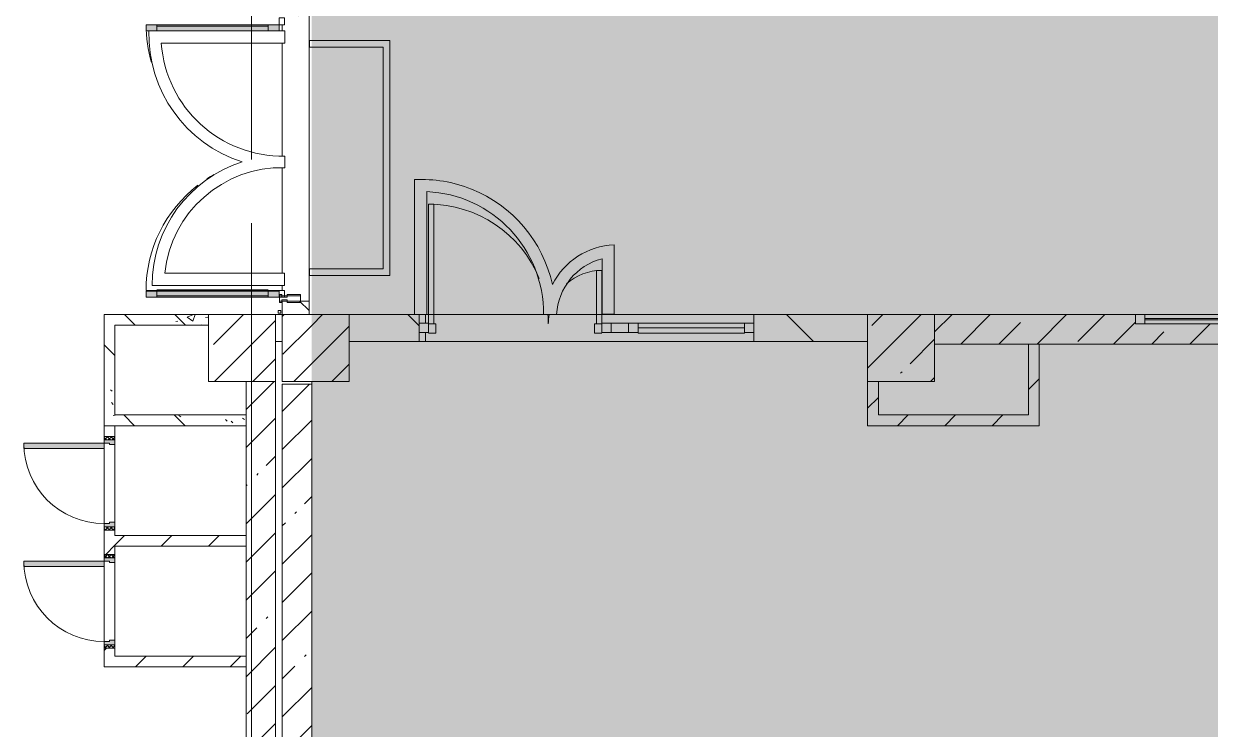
# Model space of a CAD drawing. Header units: millimetres. Extents: x 35143 to 244272, y -8553 to 29000.
# Drawn here: x 153872 to 162730, y 4803 to 10072 of the extents above; entities that cross this region are included whole.
import ezdxf

# ---------------------------------------------------------------- set-up
doc = ezdxf.new("R2010")
doc.units = ezdxf.units.MM
doc.linetypes.add('Осевая', pattern=[3175, 635, -476.25, 1587.5, -476.25])
doc.layers.add('A-DETL-GENF-6', color=7, linetype='Continuous', lineweight=9, true_color=0xc0c0c0, transparency=0.4)
for name, color, linetype, lineweight, true_color in [('A-DETL-GENF-7', 7, 'Continuous', 5, 0xe2e2e2), ('A-DETL-GENF-8', 7, 'Continuous', 5, 0xaaaaaa), ('A-DETL-GENF-9', 7, 'Continuous', 5, 0xb7b7b7), ('A-DOOR-3', 7, 'Continuous', 5, 0xaaaaaa), ('A-DOOR-4', 7, 'Continuous', 5, 0xe2e2e2), ('A-DOOR-5', 7, 'Continuous', 5, 0xb7b7b7), ('A-DOOR-FRAM-3', 7, 'Continuous', 5, 0xe2e2e2), ('A-DOOR-FRAM-4', 7, 'Continuous', 5, 0xaaaaaa), ('A-FLOR-2', 7, 'Continuous', 5, 0xaaaaaa), ('A-FLOR-3', 7, 'Continuous', 5, 0xb7b7b7), ('A-GLAZ-2', 7, 'Continuous', 5, 0x737373), ('A-GLAZ-CURT-2', 7, 'Continuous', 5, 0x737373), ('A-GLAZ-CWMG-3', 7, 'Continuous', 5, 0x737373), ('A-WALL-5', 7, 'Continuous', 9, 0x737373), ('I-WALL-6', 7, 'Continuous', 5, 0x737373), ('I-WALL-7', 7, 'Continuous', 5, 0x787878), ('S-COLS-2', 7, 'Continuous', 5, 0x737373)]:
    doc.layers.add(name, color=color, linetype=linetype, lineweight=lineweight, true_color=true_color)
for name, color, linetype, lineweight in [('A-GLAZ-CWMG-1', 7, 'Continuous', 5), ('A-WALL', 7, 'Continuous', 9), ('A-WALL-4', 7, 'Continuous', 5), ('I-WALL-5', 7, 'Continuous', 5), ('S-COLS-1', 7, 'Continuous', 5), ('Оси', 7, 'Continuous', 9), ('Оси-2', 7, 'Осевая', 9)]:
    doc.layers.add(name, color=color, linetype=linetype, lineweight=lineweight)
pattern_1 = [(45, (-38790, -7650), (-285.123, 285.123), []), (45, (-38504.88, -7650), (-285.123, 285.123), [504.031, -100.806, 16.764, -84.042])]
pattern_2 = [(45, (117261.88, 0), (-176.7767, 176.7767), [])]
pattern_3 = [(45, (117261.88, 0), (-285.123, 285.123), []), (45, (117547, 0), (-285.123, 285.123), [504.031, -100.806, 16.764, -84.042])]
pattern_4 = [(135, (117261.9, 0), (-353.5534, -353.5534), [])]
pattern_5 = [(135, (117261.9, 0), (-377.171, -377.171), [533.4, -88.9, 17.78, -88.9]), (135, (117261.9, 376.94), (-377.171, -377.171), []), (50, (117261.9, 0), (637.6445, -55.7866), [66.675, -733.425]), (355, (117261.9, 0), (-123.349, 668.699), [53.34, -586.74]), (100.451, (117315, -4.65), (514.299, 612.908), [56.665, -623.315]), (46.184, (117261.9, 177.8), (948.776, -147.15), [100.012, -1100.137]), (96.636, (117340.9, 165.5), (830.91, 865.997), [84.998, -934.973]), (351.184, (117261.9, 177.8), (830.918, 865.988), [80.01, -880.11]), (21, (117350.8, 133.35), (530.6506, -357.928), [66.675, -733.425]), (326, (117350.8, 133.35), (216.308, 644.658), [53.34, -586.74]), (71.451, (117395, 103.5), (746.96, 286.724), [56.665, -623.315]), (37.5, (117261.88, 0), (10.8105, 295.9426), [16.764, -562.864, 16.764, -578.866, -588.962]), (37.5, (117261.88, 0), (10.8105, 295.9426), [-1175.258, 16.764, -572.198]), (7.5, (117261.88, 0), (233.8692, 350.6318), [16.764, -322.834, 16.764, -549.529, -224.472]), (7.5, (117261.88, 0), (233.8692, 350.6318), [-905.891, 16.764, -207.708]), (327.5, (117063.63, 0), (474.5678, -20.0513), [16.764, -205.486, 16.764, -676.656, -920.115]), (327.5, (117063.63, 0), (474.5678, -20.0513), [-915.67, 16.764, -903.351]), (317.5, (116974.73, 0), (518.452, 88.9934), [16.764, -272.161, 16.764, -443.738, -653.415]), (317.5, (116974.73, 0), (518.452, 88.9934), [-749.427, 16.764, -636.651])]

# ---------------------------------------------------------------- blocks, each defined once
blk = doc.blocks.new('BSC_Колонна _Прямоугольная - 500х500-23286270-2_1_2_птичка')
at = {"layer": 'S-COLS-1'}
h = blk.add_hatch(dxfattribs=at)
h.set_pattern_fill('FP_69', color=256, style=0, pattern_type=2)
h.set_pattern_definition(pattern_1)
h.paths.add_polyline_path([(-30, -250), (-30, 250), (-250, 250), (-250, -250)])
h = blk.add_hatch(dxfattribs=at)
h.set_pattern_fill('FP_69', color=256, style=0, pattern_type=2)
h.set_pattern_definition(pattern_1)
h.paths.add_polyline_path([(-30, -250), (250, -250), (250, 250), (-30, 250), (-30, 100.3)])
for p, q in [((-30, 250), (-250, 250)), ((-250, 250), (-250, -250)), ((-250, -250), (-30, -250))]:
    blk.add_line(p, q, dxfattribs=at)
at = {"layer": 'S-COLS-2'}
for p, q in [((250, 250), (-30, 250)), ((250, -250), (250, 250)), ((-30, -250), (250, -250))]:
    blk.add_line(p, q, dxfattribs=at)
blk = doc.blocks.new('BSC_Колонна _Прямоугольная - 500х500-V69-2_1_2_птичка')
at = {"layer": 'S-COLS-1'}
h = blk.add_hatch(dxfattribs=at)
h.set_pattern_fill('FP_70', color=256, style=0, pattern_type=2)
h.set_pattern_definition([(45, (-43160, -7650), (-285.123, 285.123), []), (45, (-42874.88, -7650), (-285.123, 285.123), [504.031, -100.806, 16.764, -84.042])])
h.paths.add_polyline_path([(-250, -250), (250, -250), (250, 250), (-250, 250)])
at = {"layer": 'S-COLS-2'}
for p, q in [((250, 250), (-250, 250)), ((-250, 250), (-250, -250)), ((250, -250), (250, 250)), ((-250, -250), (250, -250))]:
    blk.add_line(p, q, dxfattribs=at)
blk = doc.blocks.new('BSC_Колонна _Прямоугольная - 500х500-V150-2_1_2_птичка')
at = {"layer": 'S-COLS-1'}
h = blk.add_hatch(dxfattribs=at)
h.set_pattern_fill('FP_141', color=256, style=0, pattern_type=2)
h.set_pattern_definition([(45, (-38240, -7650), (-285.123, 285.123), []), (45, (-37954.88, -7650), (-285.123, 285.123), [504.031, -100.806, 16.764, -84.042])])
h.paths.add_polyline_path([(-250, -250), (250, -250), (250, 250), (-250, 250), (-250, 100.3)])
for p, q in [((250, 250), (-250, 250)), ((-250, 250), (-250, -250)), ((250, -250), (250, 250)), ((-250, -250), (250, -250))]:
    blk.add_line(p, q, dxfattribs=at)
blk = doc.blocks.new('110_Дверь_СКБ_1Ст - д-18 700x2100h_Технический шкаф ЭОМ и СС-21511926-2_1_2_птичка')
at = {"layer": 'A-DOOR-3'}
h = blk.add_hatch(dxfattribs=at)
h.set_pattern_fill('FP_145', color=256, style=0, pattern_type=2)
h.set_pattern_definition([(135, (1951.41, 104.685), (-14.14214, -14.14214), []), (225, (1951.41, 104.685), (14.14214, -14.14214), [])])
h.paths.add_polyline_path([(337.5, -40), (362.5, -40), (362.5, 40), (337.5, 40)])
at = {"layer": 'A-DOOR-4'}
h = blk.add_hatch(color=256, dxfattribs=at)
h.paths.add_polyline_path([(-312.5, -40), (-277.5, -40), (-277.5, 0), (-287.5, 0), (-287.5, 40), (-312.5, 40)])
h.paths.add_polyline_path([(302.5, 0), (302.5, -40), (337.5, -40), (337.5, 40), (312.5, 40), (312.5, 0)])
at = {"layer": 'A-DOOR-FRAM-3'}
blk.add_hatch(color=256, dxfattribs=at).paths.add_polyline_path([(272.5, 640), (272.5, 40), (312.5, 40), (312.5, 640)])
at = {"layer": 'A-DOOR-FRAM-4'}
h = blk.add_hatch(dxfattribs=at)
h.set_pattern_fill('FP_146', color=256, style=0, pattern_type=2)
h.set_pattern_definition([(45, (-171.384, 104.685), (-14.1421, 14.1421), []), (135, (-171.384, 104.685), (-14.1421, -14.1421), [])])
h.paths.add_polyline_path([(-337.5, -40), (-312.5, -40), (-312.5, 40), (-337.5, 40)])
at = {"layer": 'A-DOOR-3'}
for p, q in [((312.5, 640), (272.5, 640)), ((272.5, 640), (272.5, 40)), ((312.5, 40), (312.5, 640)), ((272.5, 40), (312.5, 40))]:
    blk.add_line(p, q, dxfattribs=at)
blk.add_arc((312.5, 40), 600, 90, 180, dxfattribs=at)
at = {"layer": 'A-DOOR-FRAM-4'}
for p, q in [((-312.5, 40), (-337.5, 40)), ((-337.5, 40), (-337.5, -40)), ((-287.5, 40), (-312.5, 40)), ((-312.5, 40), (-312.5, -40)), ((-312.5, -40), (-312.5, 40)), ((-287.5, 0), (-287.5, 40)), ((-287.5, 40), (272.5, 40)), ((312.5, 40), (312.5, 0)), ((337.5, 40), (312.5, 40)), ((337.5, -40), (337.5, 40)), ((362.5, 40), (337.5, 40)), ((337.5, 40), (337.5, -40)), ((362.5, -40), (362.5, 40)), ((-337.5, -40), (-312.5, -40)), ((-312.5, -40), (-277.5, -40)), ((-277.5, 0), (-287.5, 0)), ((-277.5, -40), (-277.5, 0)), ((302.5, -40), (-277.5, -40)), ((312.5, 0), (302.5, 0)), ((302.5, 0), (302.5, -40)), ((302.5, -40), (337.5, -40)), ((337.5, -40), (362.5, -40))]:
    blk.add_line(p, q, dxfattribs=at)
blk = doc.blocks.new('120_Окно_СКБ_1Ст - 120_Окно_СКБ_1Ст 400х1200 EI30-24228621-2_1_2_птичка')
at = {"layer": 'A-GLAZ-2'}
for p, q in [((-600, 40), (-600, 110)), ((-600, 110), (-530, 110)), ((600, 110), (-600, 110)), ((-530, 110), (-530, 40)), ((530, 40), (530, 110)), ((530, 110), (600, 110)), ((600, 110), (600, 40)), ((-530, 40), (-600, 40)), ((-600, 40), (600, 40)), ((530, 80), (-530, 80)), ((530, 70), (-530, 70)), ((600, 40), (530, 40))]:
    blk.add_line(p, q, dxfattribs=at)
blk = doc.blocks.new('Прямоугольный импост - Импост структурный с накладкой - 160мм Темный-31239214-2_1_2_птичка')
at = {"layer": 'A-GLAZ-CWMG-1'}
for p, q in [((-50, 0), (-50, 17)), ((-50, 17), (0, 17)), ((-40, 0), (-50, 0)), ((-40, -40), (-40, 0)), ((0, 0), (-10, 0)), ((-10, 0), (-10, -40)), ((0, 17), (0, 0)), ((-50, -140), (-50, -40)), ((-50, -40), (-40, -40)), ((-10, -40), (0, -40)), ((0, -40), (0, -140)), ((0, -140), (-50, -140))]:
    blk.add_line(p, q, dxfattribs=at)
blk = doc.blocks.new('Дверь_Витражная_остекление_ - ДВН_ДАО_Главный вход_1800 в свету 5-32258809-2_1_2_птичка')
at = {"layer": 'A-DETL-GENF-7'}
for points in [[(-947.5, -723.4), (-947.5, -20), (-992.5, -20), (-992.5, -1012.5), (-947.5, -1012.5)], [(1042.5, -1012.5), (1042.5, -20), (997.5, -20), (997.5, -1012.5)]]:
    blk.add_hatch(color=256, dxfattribs=at).paths.add_polyline_path(points)
at = {"layer": 'A-DETL-GENF-8'}
for p, q in [((-947.5, -20), (-992.5, -20)), ((-992.5, -1012.5), (-992.5, -20)), ((-947.5, -20), (-992.5, -20)), ((-992.5, -20), (-992.5, -1012.5)), ((-947.5, -1012.5), (-947.5, -20)), ((-947.5, -1012.5), (-947.5, -20)), ((997.5, -1012.5), (997.5, -20)), ((997.5, -20), (997.5, -1012.5)), ((1042.5, -1012.5), (1042.5, -20)), ((1042.5, -1012.5), (1042.5, -20)), ((-992.5, -100), (-947.5, -100)), ((-982.5, -932.5), (-982.5, -100)), ((988.5, -932.5), (988.5, -100)), ((1042.5, -100), (997.5, -100)), ((1032.5, -932.5), (1032.5, -100)), ((-992.5, -932.5), (-947.5, -932.5)), ((1042.5, -932.5), (997.5, -932.5)), ((-992.5, -1012.5), (-947.5, -1012.5)), ((-992.5, -1012.5), (-947.5, -1012.5)), ((1042.5, -1012.5), (997.5, -1012.5)), ((997.5, -1012.5), (1042.5, -1012.5))]:
    blk.add_line(p, q, dxfattribs=at)
at = {"layer": 'A-DOOR-3'}
for p, q in [((-1042.5, 20), (-992.5, 20)), ((-1042.5, -20), (-1042.5, 20)), ((-992.5, 20), (-992.5, -20)), ((992.5, 20), (1042.5, 20)), ((992.5, -20), (992.5, 20)), ((1042.5, 20), (1042.5, -20)), ((-992.5, -20), (-1042.5, -20)), ((-992.5, -1012.5), (-992.5, -20)), ((992.5, -1012.5), (992.5, -20)), ((1042.5, -20), (992.5, -20))]:
    blk.add_line(p, q, dxfattribs=at)
for centre, start, end in [((992.5, -20), 209.21115, 212.8228), ((992.5, -20), 217.57984, 270), ((-992.5, -20), 270, 286.54233)]:
    blk.add_arc(centre, 992.5, start, end, dxfattribs=at)
blk = doc.blocks.new('Прямоугольный импост - Импост структурный с накладкой - 160мм Темный-31915521-2_1_2_птичка')
at = {"layer": 'A-GLAZ-CWMG-1'}
for p, q in [((-25, 0), (-25, 17)), ((-25, 17), (25, 17)), ((-15, 0), (-25, 0)), ((-15, -40), (-15, 0)), ((25, 0), (15, 0)), ((15, 0), (15, -40)), ((25, 17), (25, 0)), ((-25, -140), (-25, -40)), ((-25, -40), (-15, -40)), ((15, -40), (25, -40)), ((25, -40), (25, -140)), ((25, -140), (-25, -140))]:
    blk.add_line(p, q, dxfattribs=at)
blk = doc.blocks.new('Прямоугольный импост - 50 x 70 мм-V222-2_1_2_птичка')
at = {"layer": 'A-GLAZ-CWMG-3'}
for p, q in [((-70, 35), (0, 35)), ((-70, -35), (-70, 35)), ((0, 35), (0, -35)), ((0, -35), (-70, -35))]:
    blk.add_line(p, q, dxfattribs=at)
blk = doc.blocks.new('Дверь_Витражная_остекление_ - ДВН_ДАО_Главный вход_1200 в свету-V223-2_1_2_птичка')
at = {"layer": 'A-DOOR-4'}
for points in [[(-647.5, 30), (-607.5, 30), (-610.8, 925), (-647.5, 925), (-647.5, 35)], [(647.5, 30), (647.5, 430), (607.5, 430), (607.5, 30)]]:
    blk.add_hatch(color=256, dxfattribs=at).paths.add_polyline_path(points)
at = {"layer": 'A-DETL-GENF-9'}
for p, q in [((-607.5, 925), (-647.5, 925)), ((-647.5, 925), (-647.5, 35)), ((-607.5, 30), (-607.5, 925)), ((647.5, 430), (607.5, 430)), ((607.5, 430), (607.5, 30)), ((647.5, 35), (647.5, 430)), ((-647.5, 30), (-607.5, 30)), ((-592.5, 30), (-647.5, 30)), ((-592.5, -40), (-592.5, 30)), ((592.5, -40), (592.5, 30)), ((592.5, 30), (647.5, 30)), ((607.5, 30), (647.5, 30)), ((-647.5, -40), (-592.5, -40)), ((647.5, -40), (592.5, -40))]:
    blk.add_line(p, q, dxfattribs=at)
at = {"layer": 'A-DOOR-5'}
for p, q in [((-647.5, 925), (-647.5, 35)), ((647.5, 430), (647.5, 35))]:
    blk.add_line(p, q, dxfattribs=at)
for centre, radius, start, end in [((-647.5, 30), 895, 22.29231, 90), ((647.5, 30), 400, 90, 131.44756), ((-647.5, 30), 895, 360, 4.55581), ((647.5, 30), 400, 169.71082, 180)]:
    blk.add_arc(centre, radius, start, end, dxfattribs=at)
blk = doc.blocks.new('Системная панель - Стемалит - 40мм-V224-2_1_2_птичка')
at = {"layer": 'A-GLAZ-CURT-2'}
for p, q in [((65, 35), (-65, 35)), ((-65, 35), (-65, -35)), ((65, -35), (65, 35)), ((-65, -35), (65, -35))]:
    blk.add_line(p, q, dxfattribs=at)
blk = doc.blocks.new('Прямоугольный импост - 50 x 70 мм-V225-2_1_2_птичка')
at = {"layer": 'A-GLAZ-CWMG-3'}
for p, q in [((-35, 35), (35, 35)), ((-35, -35), (-35, 35)), ((35, 35), (35, -35)), ((35, -35), (-35, -35))]:
    blk.add_line(p, q, dxfattribs=at)
blk = doc.blocks.new('Прямоугольный импост - 50 x 70 мм-V226-2_1_2_птичка')
at = {"layer": 'A-GLAZ-CWMG-3'}
for p, q in [((0, 35), (-70, 35)), ((-70, 35), (-70, -35)), ((0, -35), (0, 35)), ((-70, -35), (0, -35))]:
    blk.add_line(p, q, dxfattribs=at)
blk = doc.blocks.new('Системная панель - Стекло - 40мм-V227-2_1_2_птичка')
at = {"layer": 'A-GLAZ-CURT-2'}
for p, q in [((397.5, 0), (-397.5, 0)), ((-397.5, 0), (-397.5, -40)), ((397.5, -40), (397.5, 0)), ((-397.5, -40), (397.5, -40))]:
    blk.add_line(p, q, dxfattribs=at)
blk = doc.blocks.new('Прямоугольный импост - 50 x 70 мм-V228-2_1_2_птичка')
at = {"layer": 'A-GLAZ-CWMG-3'}
for p, q in [((-35, 35), (35, 35)), ((-35, -35), (-35, 35)), ((35, 35), (35, -35)), ((35, -35), (-35, -35))]:
    blk.add_line(p, q, dxfattribs=at)
blk = doc.blocks.new('Прямоугольный импост - 50 x 70 мм-V229-2_1_2_птичка')
at = {"layer": 'A-GLAZ-CWMG-3'}
blk.add_line((41991, 7835), (41196, 7835), dxfattribs=at)

msp = doc.modelspace()

# ---------------------------------------------------------------- hatches: boundary and pattern name
at = {"layer": 'A-DETL-GENF-6'}
msp.add_hatch(color=256, dxfattribs=at).paths.add_polyline_path([(193102.8, -280), (193121.9, -280), (193121.9, 3300), (202121.9, 3300), (202121.9, 27350), (159171.9, 27350), (159171.9, 23778), (156021.9, 23778), (156021.9, -280), (192175.3, -280)])
at = {"layer": 'I-WALL-5'}
h = msp.add_hatch(dxfattribs=at)
h.set_pattern_fill('FP_98', color=256, style=0, pattern_type=2)
h.set_pattern_definition(pattern_4)
h.paths.add_polyline_path([(155801.9, 7900), (156001.9, 7900), (156001.9, 8000), (155801.9, 8000)])
h.paths.add_polyline_path([(155801.9, 10130), (156001.9, 10130), (156001.9, 10230), (155801.9, 10230)])
h = msp.add_hatch(dxfattribs=at)
h.set_pattern_fill('FP_98', color=256, style=0, pattern_type=2)
h.set_pattern_definition(pattern_4)
h.paths.add_polyline_path([(155751.9, 7700), (155801.9, 7700), (155801.9, 7900), (155751.9, 7900), (155751.9, 7750.3)])
h = msp.add_hatch(dxfattribs=at)
h.set_pattern_fill('FP_98', color=256, style=0, pattern_type=2)
h.set_pattern_definition(pattern_4)
h.paths.add_polyline_path([(160171.9, 7700), (160171.9, 7900), (159322.9, 7900), (159322.9, 7700)])
h.paths.add_polyline_path([(156822.9, 7700), (156822.9, 7900), (156301.9, 7900), (156301.9, 7700)])
h = msp.add_hatch(dxfattribs=at)
h.set_pattern_fill('FP_95', color=256, style=0, pattern_type=2)
h.set_pattern_definition(pattern_3)
h.paths.add_polyline_path([(162494.7, 7680), (164671.9, 7680), (164671.9, 7900), (163371.9, 7900), (163371.9, 7830), (162171.9, 7830), (162171.9, 7900), (160671.9, 7900), (160671.9, 7680), (161451.9, 7680)])
h = msp.add_hatch(dxfattribs=at)
h.set_pattern_fill('FP_99', color=256, style=0, pattern_type=2)
h.set_pattern_definition(pattern_2)
h.paths.add_polyline_path([(161451.9, 7070), (161451.9, 7680), (161371.9, 7680), (161371.9, 7070)])
h = msp.add_hatch(dxfattribs=at)
h.set_pattern_fill('FP_95', color=256, style=0, pattern_type=2)
h.set_pattern_definition(pattern_3)
h.paths.add_polyline_path([(155531.9, 400), (155751.9, 400), (155751.9, 7400), (155531.9, 7400), (155531.9, 808.9)])
h = msp.add_hatch(dxfattribs=at)
h.set_pattern_fill('FP_95', color=256, style=0, pattern_type=2)
h.set_pattern_definition(pattern_3)
h.paths.add_polyline_path([(155801.9, 410), (156021.9, 410), (156021.9, 7380), (155801.9, 7380), (155801.9, 808.9)])
h = msp.add_hatch(dxfattribs=at)
h.set_pattern_fill('FP_99', color=256, style=0, pattern_type=2)
h.set_pattern_definition(pattern_2)
h.paths.add_polyline_path([(160251.9, 7150), (160251.9, 7400), (160171.9, 7400), (160171.9, 7150)])
h = msp.add_hatch(dxfattribs=at)
h.set_pattern_fill('FP_99', color=256, style=0, pattern_type=2)
h.set_pattern_definition(pattern_2)
h.paths.add_polyline_path([(161371.9, 7070), (161371.9, 7150), (160171.9, 7150), (160171.9, 7070), (160639.6, 7070)])
h = msp.add_hatch(dxfattribs=at)
h.set_pattern_fill('FP_99', color=256, style=0, pattern_type=2)
h.set_pattern_definition(pattern_2)
h.paths.add_polyline_path([(154471.9, 5270), (154551.9, 5270), (154551.9, 5409), (154471.9, 5409)])
h.paths.add_polyline_path([(154471.9, 6109), (154551.9, 6109), (154551.9, 6289), (154471.9, 6289)])
h.paths.add_polyline_path([(154551.9, 6989), (154551.9, 7070), (154471.9, 7070), (154471.9, 6989)])
h = msp.add_hatch(dxfattribs=at)
h.set_pattern_fill('FP_99', color=256, style=0, pattern_type=2)
h.set_pattern_definition(pattern_2)
h.paths.add_polyline_path([(155531.9, 6170), (155531.9, 6250), (154551.9, 6250), (154551.9, 6170), (155074.5, 6170)])
h = msp.add_hatch(dxfattribs=at)
h.set_pattern_fill('FP_99', color=256, style=0, pattern_type=2)
h.set_pattern_definition(pattern_2)
h.paths.add_polyline_path([(155531.9, 5270), (155531.9, 5350), (154551.9, 5350), (154551.9, 5270), (155074.5, 5270)])
at = {"layer": 'I-WALL-7'}
h = msp.add_hatch(dxfattribs=at)
h.set_pattern_fill('FP_104', color=256, style=0, pattern_type=2)
h.set_pattern_definition(pattern_5)
h.paths.add_polyline_path([(154471.9, 7150), (154551.9, 7150), (154551.9, 7900), (154471.9, 7900), (154471.9, 7750.3)])
h = msp.add_hatch(dxfattribs=at)
h.set_pattern_fill('FP_104', color=256, style=0, pattern_type=2)
h.set_pattern_definition(pattern_5)
h.paths.add_polyline_path([(155074.5, 7820), (155251.9, 7820), (155251.9, 7900), (154551.9, 7900), (154551.9, 7820)])
h = msp.add_hatch(dxfattribs=at)
h.set_pattern_fill('FP_104', color=256, style=0, pattern_type=2)
h.set_pattern_definition(pattern_5)
h.paths.add_polyline_path([(154471.9, 7070), (155531.9, 7070), (155531.9, 7150), (154471.9, 7150)])

# ---------------------------------------------------------------- linework, layer by layer
at = {"layer": 'A-FLOR-2'}
for p, q in [((155820.3, 10018), (154806.6, 10018)), ((155801.9, 10064.1), (155801.9, 10018)), ((155820.3, 9928), (155820.3, 10018)), ((154898.6, 9928), (155820.3, 9928)), ((155801.9, 9928), (155801.9, 9083.9)), ((156004.7, 9947.2), (156004.7, 9897.2)), ((155820.3, 8996.7), (155820.3, 9083.1)), ((155801.9, 8996.1), (155801.9, 8208)), ((156004.7, 8241.3), (156004.7, 8191.3)), ((155818.9, 8208), (154924.5, 8208)), ((155818.9, 8118), (155818.9, 8208)), ((154829.9, 8118), (155818.9, 8118)), ((155801.9, 8118), (155801.9, 8080))]:
    msp.add_line(p, q, dxfattribs=at)
for centre, radius, start, end in [((155806.3, 9993), 1000, 178.56746, 252.28756), ((155806.3, 9993), 910, 184.09604, 270.88287), ((155798.9, 8118), 969, 107.84035, 180), ((155798.9, 8118), 879, 88.60541, 174.12324)]:
    msp.add_arc(centre, radius, start, end, dxfattribs=at)
at = {"layer": 'A-FLOR-3'}
for p, q in [((156604.7, 9947.2), (156004.7, 9947.2)), ((156604.7, 8191.3), (156604.7, 9947.2)), ((156004.7, 9897.2), (156554.7, 9897.2)), ((156554.7, 9897.2), (156554.7, 8241.3)), ((156790, 8907.6), (156790, 7900)), ((156880, 7900), (156880, 8818.2)), ((158278.9, 7903), (158278.9, 8421.4)), ((156554.7, 8241.3), (156004.7, 8241.3)), ((158188.9, 8317.2), (158188.9, 7903)), ((156004.7, 8191.3), (156604.7, 8191.3)), ((159322.9, 7900), (156822.9, 7900)), ((156871.9, 7900), (156871.9, 7835)), ((156880, 7900), (157752.4, 7900)), ((157850.4, 7900), (159322.9, 7900)), ((158188.9, 7903), (158278.9, 7903)), ((156871.9, 7765), (156871.9, 7700)), ((156021.9, 7400), (156021.9, 7380))]:
    msp.add_line(p, q, dxfattribs=at)
for centre, radius, start, end in [((156842.5, 7909), 1000, 68.22304, 93.01125), ((156842.5, 7909), 910, 359.43333, 87.64026), ((156842.5, 7909), 1000, 12.44956, 68.09182), ((158303.9, 7878), 544, 92.63401, 153.04618), ((158303.9, 7878), 454, 104.67311, 177.22246)]:
    msp.add_arc(centre, radius, start, end, dxfattribs=at)
at = {"layer": 'A-WALL'}
for p, q in [((155531.9, 7070), (155531.9, 7150)), ((154551.9, 7070), (154471.9, 7070)), ((155531.9, 6170), (155531.9, 6250)), ((155531.9, 5270), (155531.9, 5350))]:
    msp.add_line(p, q, dxfattribs=at)
at = {"layer": 'A-WALL-4'}
for p, q in [((155791.4, 7931), (155771.4, 7931)), ((155771.4, 7931), (155771.4, 7911)), ((155771.4, 7911), (155791.4, 7911)), ((155791.4, 7911), (155791.4, 7931))]:
    msp.add_line(p, q, dxfattribs=at)
at = {"layer": 'A-WALL-5'}
msp.add_line((161451.9, 7680), (161371.9, 7680), dxfattribs=at)
at = {"layer": 'I-WALL-5'}
for p, q in [((156001.9, 10230), (156001.9, 7900)), ((155801.9, 10018), (155801.9, 10064.1)), ((155801.9, 9083.9), (155801.9, 9928)), ((155801.9, 8208), (155801.9, 8996.1)), ((155801.9, 8080), (155801.9, 8118)), ((156001.9, 8000), (155801.9, 8000)), ((155801.9, 8000), (155801.9, 7900)), ((155251.9, 7900), (154471.9, 7900)), ((154471.9, 7900), (154471.9, 6989)), ((155801.9, 7900), (155751.9, 7900)), ((154551.9, 7820), (155251.9, 7820)), ((154551.9, 7150), (154551.9, 7820)), ((155751.9, 7700), (155801.9, 7700)), ((155531.9, 7400), (155531.9, 7150)), ((155751.9, 400), (155751.9, 7400)), ((156021.9, 7380), (155801.9, 7380)), ((155801.9, 7380), (155801.9, 410)), ((155531.9, 7150), (154551.9, 7150)), ((154551.9, 7070), (155531.9, 7070)), ((154551.9, 6989), (154551.9, 7070)), ((155531.9, 7070), (155531.9, 6250)), ((154471.9, 6289), (154471.9, 6109)), ((154551.9, 6250), (154551.9, 6289)), ((155531.9, 6250), (154551.9, 6250)), ((154551.9, 6109), (154551.9, 6170)), ((154551.9, 6170), (155531.9, 6170)), ((155531.9, 6170), (155531.9, 5350)), ((154471.9, 5409), (154471.9, 5270)), ((154551.9, 5350), (154551.9, 5409)), ((155531.9, 5350), (154551.9, 5350)), ((154471.9, 5270), (155531.9, 5270)), ((155531.9, 5270), (155531.9, 400))]:
    msp.add_line(p, q, dxfattribs=at)
at = {"layer": 'I-WALL-6'}
for p, q in [((156822.9, 7900), (156301.9, 7900)), ((156822.9, 7700), (156822.9, 7900)), ((159322.9, 7900), (159322.9, 7700)), ((159322.9, 7900), (160171.9, 7900)), ((162171.9, 7900), (160671.9, 7900)), ((160171.9, 7700), (156301.9, 7700)), ((160671.9, 7680), (161371.9, 7680)), ((161371.9, 7680), (161371.9, 7150)), ((161451.9, 7070), (161451.9, 7680)), ((161451.9, 7680), (164041.9, 7680)), ((156021.9, 800), (156021.9, 7380)), ((160171.9, 7400), (160171.9, 7070)), ((160251.9, 7150), (160251.9, 7400)), ((161371.9, 7150), (160251.9, 7150)), ((160171.9, 7070), (161451.9, 7070))]:
    msp.add_line(p, q, dxfattribs=at)
at = {"layer": 'Оси'}
msp.add_line((155571.9, -4552.8), (155571.9, 7947.2), dxfattribs=at)
at = {"layer": 'Оси-2'}
msp.add_line((155571.9, 7947.2), (155571.9, 11277.7), dxfattribs=at)

# ---------------------------------------------------------------- block references
at = {"layer": 'A-DOOR-3'}
for name, p, rotation in [('Дверь_Витражная_остекление_ - ДВН_ДАО_Главный вход_1800 в свету 5-32258809-2_1_2_птичка', (155797.9, 9072.5), 269.9999999999999), ('110_Дверь_СКБ_1Ст - д-18 700x2100h_Технический шкаф ЭОМ и СС-21511926-2_1_2_птичка', (154511.9, 6626.5), 89.99999999999991), ('110_Дверь_СКБ_1Ст - д-18 700x2100h_Технический шкаф ЭОМ и СС-21511926-2_1_2_птичка', (154511.9, 5746.5), 89.99999999999991)]:
    msp.add_blockref(name, p, dxfattribs=dict(at, rotation=rotation))
at = {"layer": 'A-DOOR-5'}
msp.add_blockref('Дверь_Витражная_остекление_ - ДВН_ДАО_Главный вход_1200 в свету-V223-2_1_2_птичка', (157540.4, 7800), dxfattribs=at)
at = {"layer": 'A-GLAZ-2'}
msp.add_blockref('120_Окно_СКБ_1Ст - 120_Окно_СКБ_1Ст 400х1200 EI30-24228621-2_1_2_птичка', (162771.9, 7790), dxfattribs=at)
at = {"layer": 'A-GLAZ-CURT-2'}
for name, p in [('Системная панель - Стемалит - 40мм-V224-2_1_2_птичка', (158322.9, 7800)), ('Системная панель - Стекло - 40мм-V227-2_1_2_птичка', (158855.4, 7800))]:
    msp.add_blockref(name, p, dxfattribs=at)
at = {"layer": 'A-GLAZ-CWMG-1', "extrusion": (0, 0, -1), "rotation": 270.0000000000001}
for name, p in [('Прямоугольный импост - Импост структурный с накладкой - 160мм Темный-31239214-2_1_2_птичка', (-155797.9, 8000)), ('Прямоугольный импост - Импост структурный с накладкой - 160мм Темный-31915521-2_1_2_птичка', (-155797.9, 8015))]:
    msp.add_blockref(name, p, dxfattribs=at)
at = {"layer": 'A-GLAZ-CWMG-3', "rotation": 180}
msp.add_blockref('Прямоугольный импост - 50 x 70 мм-V226-2_1_2_птичка', (156822.9, 7800), dxfattribs=at)
at = {"layer": 'A-GLAZ-CWMG-3', "extrusion": (0, 0, -1), "rotation": 180}
for name, p in [('Прямоугольный импост - 50 x 70 мм-V225-2_1_2_птичка', (-158222.9, 7800)), ('Прямоугольный импост - 50 x 70 мм-V228-2_1_2_птичка', (-158422.9, 7800)), ('Прямоугольный импост - 50 x 70 мм-V222-2_1_2_птичка', (-159322.9, 7800))]:
    msp.add_blockref(name, p, dxfattribs=at)
at = {"layer": 'A-GLAZ-CWMG-3'}
msp.add_blockref('Прямоугольный импост - 50 x 70 мм-V229-2_1_2_птичка', (117261.9, 0), dxfattribs=at)
at = {"layer": 'S-COLS-1'}
msp.add_blockref('BSC_Колонна _Прямоугольная - 500х500-V150-2_1_2_птичка', (155501.9, 7650), dxfattribs=at)
at = {"layer": 'S-COLS-2'}
for name, p in [('BSC_Колонна _Прямоугольная - 500х500-23286270-2_1_2_птичка', (156051.9, 7650)), ('BSC_Колонна _Прямоугольная - 500х500-V69-2_1_2_птичка', (160421.9, 7650))]:
    msp.add_blockref(name, p, dxfattribs=at)

doc.saveas('drawing.dxf')
